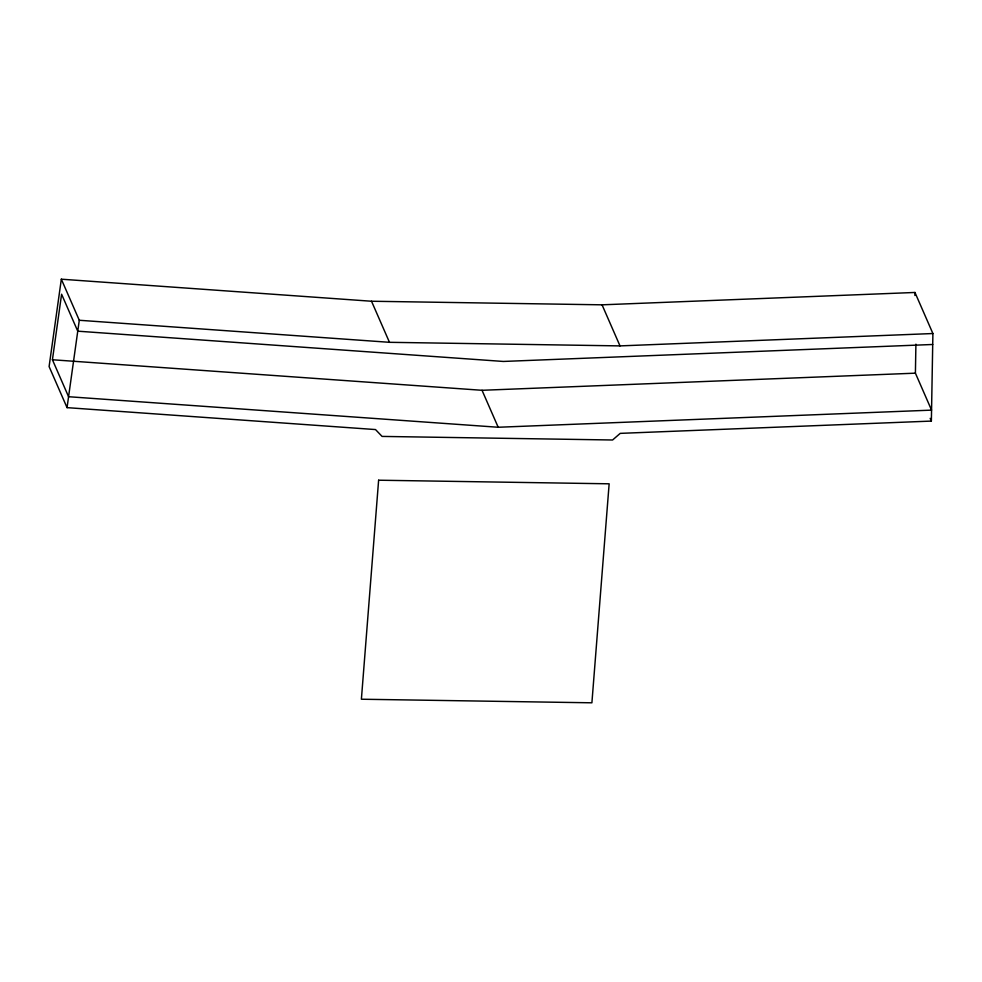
<?xml version="1.0" encoding="UTF-8"?>
<svg xmlns="http://www.w3.org/2000/svg" width="982" height="982" viewBox="0 0 982 982"><rect width="100%" height="100%" fill="white"/><g stroke="black" fill="none" stroke-linecap="round" stroke-linejoin="round"><path stroke-width="1.47" d="M914.905 295.484L914.954 292.464L602.052 304.825L371.527 301.241L61.338 279.195L49.1 366.568L67.046 407.64L375.505 429.564L382.072 436.413L612.584 439.997L620.219 433.369L931.366 421.082L932.9 333.536L914.954 292.464M932.704 344.486L503.373 361.45L77.75 331.18L61.596 294.219L52.427 359.756L68.58 396.716L498.193 427.256L931.562 410.132L915.408 373.172L915.911 344.166M67.046 407.64L79.284 320.267L61.338 279.195M79.284 320.267L389.473 342.313L619.998 345.897L932.9 333.536M52.427 359.756L482.039 390.296L915.408 373.172M930.175 418.344L931.366 421.082M602.052 304.825L619.998 345.897M482.039 390.296L498.193 427.256M371.527 301.241L389.473 342.313M378.622 480.21L361.388 699.221L591.9 702.805L609.147 483.807L378.622 480.21"/></g></svg>
